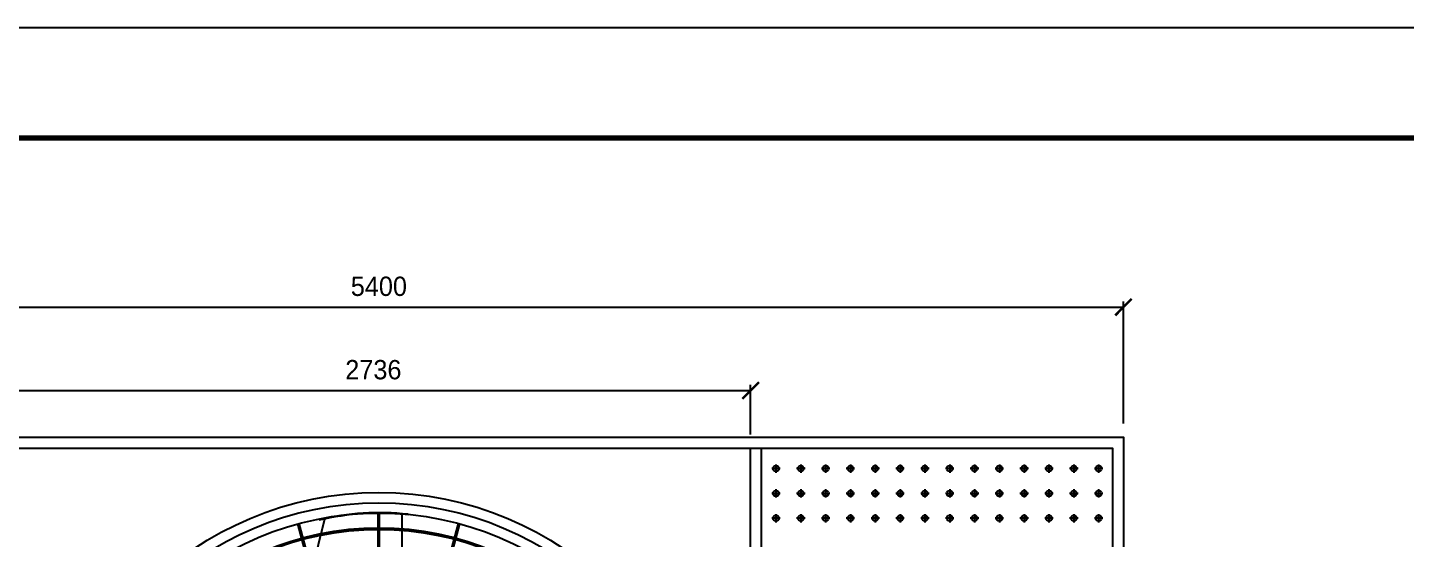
# Model space of a CAD drawing. Header units: millimetres. Extents: x 0 to 16815, y 0 to 11890.
# Drawn here: x 3411 to 8407, y 10039 to 11890 of the extents above; entities that cross this region are included whole.
import ezdxf

# ---------------------------------------------------------------- set-up
doc = ezdxf.new("R2010")
doc.units = ezdxf.units.MM
doc.linetypes.add('CENTER', pattern=[2, 1.25, -0.25, 0.25, -0.25])
doc.layers.get('DEFPOINTS').update_dxf_attribs({"color": 143})
for name, color, linetype in [('CENTER', 1, 'CENTER'), ('LINE', 7, 'Continuous'), ('냉각탑_dim', 1, 'Continuous'), ('냉각탑_form', 1, 'Continuous')]:
    doc.layers.add(name, color=color, linetype=linetype)
doc.styles.add('HY울릉도L', font='')
doc.styles.get('HY울릉도L').set_extended_font_data('HY울릉도L')
doc.dimstyles.new('성지DIM', dxfattribs={"dimtxt": 3.5, "dimasz": 3, "dimexe": 1, "dimexo": 2.5, "dimgap": 2, "dimtad": 1, "dimdec": 0, "dimzin": 3, "dimdsep": 46, "dimtxsty": 'HY울릉도L', "dimblk": 'ARCHTICK', "dimcen": -2, "dimclrd": 256, "dimclre": 256, "dimclrt": 7, "dimadec": 0, "dimazin": 0, "dimtfac": 1, "dimtdec": 0, "dimtofl": 0, "dimtmove": 0, "dimatfit": 3, "dimfxl": 0, "dimtolj": 1, "dimtzin": 0, "dimlwe": -1, "dimarcsym": 0})

# ---------------------------------------------------------------- blocks, each defined once
blk = doc.blocks.new('냉각탑form')
at = {"layer": 'DEFPOINTS'}
blk.add_lwpolyline([(0, 297.07), (420.1, 297.07), (420.1, 0), (0, 0)], close=True, dxfattribs=at)
at = {"layer": '냉각탑_form', "const_width": 0.5}
blk.add_lwpolyline([(10, 287.07), (10, 10), (410.1, 10), (410.1, 287.07)], close=True, dxfattribs=at)
blk = doc.blocks.new('_ArchTick')
at = {"color": 0, "linetype": 'ByBlock', "const_width": 0.15}
blk.add_lwpolyline([(-0.5, -0.5), (0.5, 0.5)], dxfattribs=at)
blk = doc.blocks.new('*D21')
at = {"layer": 'DEFPOINTS', "color": 0, "transparency": 16777216}
for p in [(7384.8, 10877.5), (1984.8, 10406.3), (7384.8, 10406.3)]:
    blk.add_point(p, dxfattribs=at)
at = {"layer": '냉각탑_dim', "transparency": 16777216}
for p, q in [((1984.8, 10456.3), (1984.8, 10897.5)), ((7384.8, 10456.3), (7384.8, 10897.5))]:
    blk.add_line(p, q, dxfattribs=at)
at = {"layer": '냉각탑_dim', "lineweight": -2, "transparency": 16777216}
blk.add_line((1984.8, 10877.5), (7384.8, 10877.5), dxfattribs=at)
at = {"layer": '냉각탑_dim', "lineweight": -2, "transparency": 16777216, "xscale": 60, "yscale": 60, "zscale": 60, "rotation": 180}
blk.add_blockref('_ArchTick', (1984.8, 10877.5), dxfattribs=at)
at = {"layer": '냉각탑_dim', "lineweight": -2, "transparency": 16777216, "xscale": 60, "yscale": 60, "zscale": 60}
blk.add_blockref('_ArchTick', (7384.8, 10877.5), dxfattribs=at)
at = {"layer": '냉각탑_dim', "color": 7, "transparency": 16777216, "insert": (4684.8, 10952.5), "char_height": 70, "attachment_point": 5, "style": 'HY울릉도L'}
blk.add_mtext('\\A1;5400', dxfattribs=at)
blk = doc.blocks.new('*D23')
at = {"layer": 'DEFPOINTS', "color": 0, "transparency": 16777216}
for p in [(6032.8, 10575.4), (3296.8, 10366.3), (6032.8, 10366.3)]:
    blk.add_point(p, dxfattribs=at)
at = {"layer": '냉각탑_dim', "transparency": 16777216}
for p, q in [((3296.8, 10416.3), (3296.8, 10595.4)), ((6032.8, 10416.3), (6032.8, 10595.4))]:
    blk.add_line(p, q, dxfattribs=at)
at = {"layer": '냉각탑_dim', "lineweight": -2, "transparency": 16777216}
blk.add_line((3296.8, 10575.4), (6032.8, 10575.4), dxfattribs=at)
at = {"layer": '냉각탑_dim', "lineweight": -2, "transparency": 16777216, "xscale": 60, "yscale": 60, "zscale": 60, "rotation": 180}
blk.add_blockref('_ArchTick', (3296.8, 10575.4), dxfattribs=at)
at = {"layer": '냉각탑_dim', "lineweight": -2, "transparency": 16777216, "xscale": 60, "yscale": 60, "zscale": 60}
blk.add_blockref('_ArchTick', (6032.8, 10575.4), dxfattribs=at)
at = {"layer": '냉각탑_dim', "color": 7, "transparency": 16777216, "insert": (4664.8, 10650.4), "char_height": 70, "attachment_point": 5, "style": 'HY울릉도L'}
blk.add_mtext('\\A1;2736', dxfattribs=at)

msp = doc.modelspace()

# ---------------------------------------------------------------- linework, layer by layer
at = {"color": 3}
for p, q in [((6032.8, 7646.3), (6032.8, 10366.3)), ((6072.8, 7646.3), (6072.8, 10366.3)), ((4672.2, 9064), (4396.3, 10093.7)), ((4682, 9065.3), (4682, 10131.3)), ((4687.6, 9065.3), (4687.6, 10131.3)), ((4697.3, 9064), (4973.2, 10093.7)), ((4666.8, 9062.5), (4390.9, 10092.2)), ((4702.8, 9062.5), (4978.7, 10092.2))]:
    msp.add_line(p, q, dxfattribs=at)
for points in [[(1984.8, 7606.3), (1984.8, 10406.3), (7384.8, 10406.3), (7384.8, 7606.3)], [(2024.8, 7646.3), (2024.8, 10366.3), (7344.8, 10366.3), (7344.8, 7646.3)]]:
    msp.add_lwpolyline(points, close=True, dxfattribs=at)
for centre in [(6124.8, 10292.5), (6214.8, 10292.5), (6304.8, 10292.5), (6394.8, 10292.5), (6484.8, 10292.5), (6574.8, 10292.5), (6664.8, 10292.5), (6754.8, 10292.5), (6844.8, 10292.5), (6934.8, 10292.5), (7024.8, 10292.5), (7114.8, 10292.5), (7204.8, 10292.5), (7294.8, 10292.5), (6124.8, 10202.5), (6214.8, 10202.5), (6304.8, 10202.5), (6394.8, 10202.5), (6484.8, 10202.5), (6574.8, 10202.5), (6664.8, 10202.5), (6754.8, 10202.5), (6844.8, 10202.5), (6934.8, 10202.5), (7024.8, 10202.5), (7114.8, 10202.5), (7204.8, 10202.5), (7294.8, 10202.5), (6124.8, 10112.5), (6214.8, 10112.5), (6304.8, 10112.5), (6394.8, 10112.5), (6484.8, 10112.5), (6574.8, 10112.5), (6664.8, 10112.5), (6754.8, 10112.5), (6844.8, 10112.5), (6934.8, 10112.5), (7024.8, 10112.5), (7114.8, 10112.5), (7204.8, 10112.5), (7294.8, 10112.5)]:
    msp.add_circle(centre, 10.6)
for radius in [1200, 1200, 1161.9, 1125]:
    msp.add_circle((4684.8, 9006.3), radius, dxfattribs=at)
at = {"color": 3, "ltscale": 5}
for radius in [1071.6, 1065.9]:
    msp.add_circle((4684.8, 9006.3), radius, dxfattribs=at)
at = {"layer": 'CENTER', "linetype": 'CENTER', "ltscale": 50}
for p, q in [((6124.8, 10307.8), (6124.8, 10277.2)), ((6124.8, 10304.3), (6124.8, 10280.8)), ((6214.8, 10307.8), (6214.8, 10277.2)), ((6214.8, 10304.3), (6214.8, 10280.8)), ((6304.8, 10307.8), (6304.8, 10277.2)), ((6304.8, 10304.3), (6304.8, 10280.8)), ((6394.8, 10307.8), (6394.8, 10277.2)), ((6394.8, 10304.3), (6394.8, 10280.8)), ((6484.8, 10307.8), (6484.8, 10277.2)), ((6484.8, 10304.3), (6484.8, 10280.8)), ((6574.8, 10307.8), (6574.8, 10277.2)), ((6574.8, 10304.3), (6574.8, 10280.8)), ((6664.8, 10307.8), (6664.8, 10277.2)), ((6664.8, 10304.3), (6664.8, 10280.8)), ((6754.8, 10307.8), (6754.8, 10277.2)), ((6754.8, 10304.3), (6754.8, 10280.8)), ((6844.8, 10307.8), (6844.8, 10277.2)), ((6844.8, 10304.3), (6844.8, 10280.8)), ((6934.8, 10307.8), (6934.8, 10277.2)), ((6934.8, 10304.3), (6934.8, 10280.8)), ((7024.8, 10307.8), (7024.8, 10277.2)), ((7024.8, 10304.3), (7024.8, 10280.8)), ((7114.8, 10307.8), (7114.8, 10277.2)), ((7114.8, 10304.3), (7114.8, 10280.8)), ((7204.8, 10307.8), (7204.8, 10277.2)), ((7204.8, 10304.3), (7204.8, 10280.8)), ((7294.8, 10307.8), (7294.8, 10277.2)), ((7294.8, 10304.3), (7294.8, 10280.8)), ((6140.1, 10292.5), (6109.5, 10292.5)), ((6113, 10292.5), (6136.6, 10292.5)), ((6136.6, 10292.5), (6113, 10292.5)), ((6113, 10292.5), (6136.6, 10292.5)), ((6230.1, 10292.5), (6199.5, 10292.5)), ((6203, 10292.5), (6226.6, 10292.5)), ((6226.6, 10292.5), (6203, 10292.5)), ((6203, 10292.5), (6226.6, 10292.5)), ((6320.1, 10292.5), (6289.5, 10292.5)), ((6293, 10292.5), (6316.6, 10292.5)), ((6316.6, 10292.5), (6293, 10292.5)), ((6293, 10292.5), (6316.6, 10292.5)), ((6410.1, 10292.5), (6379.5, 10292.5)), ((6383, 10292.5), (6406.6, 10292.5)), ((6406.6, 10292.5), (6383, 10292.5)), ((6383, 10292.5), (6406.6, 10292.5)), ((6500.1, 10292.5), (6469.5, 10292.5)), ((6473, 10292.5), (6496.6, 10292.5)), ((6496.6, 10292.5), (6473, 10292.5)), ((6473, 10292.5), (6496.6, 10292.5)), ((6590.1, 10292.5), (6559.5, 10292.5)), ((6563, 10292.5), (6586.6, 10292.5)), ((6586.6, 10292.5), (6563, 10292.5)), ((6563, 10292.5), (6586.6, 10292.5)), ((6680.1, 10292.5), (6649.5, 10292.5)), ((6653, 10292.5), (6676.6, 10292.5)), ((6676.6, 10292.5), (6653, 10292.5)), ((6653, 10292.5), (6676.6, 10292.5)), ((6770.1, 10292.5), (6739.5, 10292.5)), ((6743, 10292.5), (6766.6, 10292.5)), ((6766.6, 10292.5), (6743, 10292.5)), ((6743, 10292.5), (6766.6, 10292.5)), ((6860.1, 10292.5), (6829.5, 10292.5)), ((6833, 10292.5), (6856.6, 10292.5)), ((6856.6, 10292.5), (6833, 10292.5)), ((6833, 10292.5), (6856.6, 10292.5)), ((6950.1, 10292.5), (6919.5, 10292.5)), ((6923, 10292.5), (6946.6, 10292.5)), ((6946.6, 10292.5), (6923, 10292.5)), ((6923, 10292.5), (6946.6, 10292.5)), ((7040.1, 10292.5), (7009.5, 10292.5)), ((7013, 10292.5), (7036.6, 10292.5)), ((7036.6, 10292.5), (7013, 10292.5)), ((7013, 10292.5), (7036.6, 10292.5)), ((7130.1, 10292.5), (7099.5, 10292.5)), ((7103, 10292.5), (7126.6, 10292.5)), ((7126.6, 10292.5), (7103, 10292.5)), ((7103, 10292.5), (7126.6, 10292.5)), ((7220.1, 10292.5), (7189.5, 10292.5)), ((7193, 10292.5), (7216.6, 10292.5)), ((7216.6, 10292.5), (7193, 10292.5)), ((7193, 10292.5), (7216.6, 10292.5)), ((7310.1, 10292.5), (7279.5, 10292.5)), ((7283, 10292.5), (7306.6, 10292.5)), ((7306.6, 10292.5), (7283, 10292.5)), ((7283, 10292.5), (7306.6, 10292.5)), ((6140.1, 10202.5), (6109.5, 10202.5)), ((6113, 10202.5), (6136.6, 10202.5)), ((6136.6, 10202.5), (6113, 10202.5)), ((6113, 10202.5), (6136.6, 10202.5)), ((6124.8, 10217.8), (6124.8, 10187.2)), ((6124.8, 10214.3), (6124.8, 10190.8)), ((6230.1, 10202.5), (6199.5, 10202.5)), ((6203, 10202.5), (6226.6, 10202.5)), ((6226.6, 10202.5), (6203, 10202.5)), ((6203, 10202.5), (6226.6, 10202.5)), ((6214.8, 10217.8), (6214.8, 10187.2)), ((6214.8, 10214.3), (6214.8, 10190.8)), ((6320.1, 10202.5), (6289.5, 10202.5)), ((6293, 10202.5), (6316.6, 10202.5)), ((6316.6, 10202.5), (6293, 10202.5)), ((6293, 10202.5), (6316.6, 10202.5)), ((6304.8, 10217.8), (6304.8, 10187.2)), ((6304.8, 10214.3), (6304.8, 10190.8)), ((6410.1, 10202.5), (6379.5, 10202.5)), ((6383, 10202.5), (6406.6, 10202.5)), ((6406.6, 10202.5), (6383, 10202.5)), ((6383, 10202.5), (6406.6, 10202.5)), ((6394.8, 10217.8), (6394.8, 10187.2)), ((6394.8, 10214.3), (6394.8, 10190.8)), ((6500.1, 10202.5), (6469.5, 10202.5)), ((6473, 10202.5), (6496.6, 10202.5)), ((6496.6, 10202.5), (6473, 10202.5)), ((6473, 10202.5), (6496.6, 10202.5)), ((6484.8, 10217.8), (6484.8, 10187.2)), ((6484.8, 10214.3), (6484.8, 10190.8)), ((6590.1, 10202.5), (6559.5, 10202.5)), ((6563, 10202.5), (6586.6, 10202.5)), ((6586.6, 10202.5), (6563, 10202.5)), ((6563, 10202.5), (6586.6, 10202.5)), ((6574.8, 10217.8), (6574.8, 10187.2)), ((6574.8, 10214.3), (6574.8, 10190.8)), ((6680.1, 10202.5), (6649.5, 10202.5)), ((6653, 10202.5), (6676.6, 10202.5)), ((6676.6, 10202.5), (6653, 10202.5)), ((6653, 10202.5), (6676.6, 10202.5)), ((6664.8, 10217.8), (6664.8, 10187.2)), ((6664.8, 10214.3), (6664.8, 10190.8)), ((6770.1, 10202.5), (6739.5, 10202.5)), ((6743, 10202.5), (6766.6, 10202.5)), ((6766.6, 10202.5), (6743, 10202.5)), ((6743, 10202.5), (6766.6, 10202.5)), ((6754.8, 10217.8), (6754.8, 10187.2)), ((6754.8, 10214.3), (6754.8, 10190.8)), ((6860.1, 10202.5), (6829.5, 10202.5)), ((6833, 10202.5), (6856.6, 10202.5)), ((6856.6, 10202.5), (6833, 10202.5)), ((6833, 10202.5), (6856.6, 10202.5)), ((6844.8, 10217.8), (6844.8, 10187.2)), ((6844.8, 10214.3), (6844.8, 10190.8)), ((6950.1, 10202.5), (6919.5, 10202.5)), ((6923, 10202.5), (6946.6, 10202.5)), ((6946.6, 10202.5), (6923, 10202.5)), ((6923, 10202.5), (6946.6, 10202.5)), ((6934.8, 10217.8), (6934.8, 10187.2)), ((6934.8, 10214.3), (6934.8, 10190.8)), ((7040.1, 10202.5), (7009.5, 10202.5)), ((7013, 10202.5), (7036.6, 10202.5)), ((7036.6, 10202.5), (7013, 10202.5)), ((7013, 10202.5), (7036.6, 10202.5)), ((7024.8, 10217.8), (7024.8, 10187.2)), ((7024.8, 10214.3), (7024.8, 10190.8)), ((7130.1, 10202.5), (7099.5, 10202.5)), ((7103, 10202.5), (7126.6, 10202.5)), ((7126.6, 10202.5), (7103, 10202.5)), ((7103, 10202.5), (7126.6, 10202.5)), ((7114.8, 10217.8), (7114.8, 10187.2)), ((7114.8, 10214.3), (7114.8, 10190.8)), ((7220.1, 10202.5), (7189.5, 10202.5)), ((7193, 10202.5), (7216.6, 10202.5)), ((7216.6, 10202.5), (7193, 10202.5)), ((7193, 10202.5), (7216.6, 10202.5)), ((7204.8, 10217.8), (7204.8, 10187.2)), ((7204.8, 10214.3), (7204.8, 10190.8)), ((7310.1, 10202.5), (7279.5, 10202.5)), ((7283, 10202.5), (7306.6, 10202.5)), ((7306.6, 10202.5), (7283, 10202.5)), ((7283, 10202.5), (7306.6, 10202.5)), ((7294.8, 10217.8), (7294.8, 10187.2)), ((7294.8, 10214.3), (7294.8, 10190.8)), ((6140.1, 10112.5), (6109.5, 10112.5)), ((6113, 10112.5), (6136.6, 10112.5)), ((6136.6, 10112.5), (6113, 10112.5)), ((6113, 10112.5), (6136.6, 10112.5)), ((6124.8, 10127.8), (6124.8, 10097.2)), ((6124.8, 10124.3), (6124.8, 10100.8)), ((6230.1, 10112.5), (6199.5, 10112.5)), ((6203, 10112.5), (6226.6, 10112.5)), ((6226.6, 10112.5), (6203, 10112.5)), ((6203, 10112.5), (6226.6, 10112.5)), ((6214.8, 10127.8), (6214.8, 10097.2)), ((6214.8, 10124.3), (6214.8, 10100.8)), ((6320.1, 10112.5), (6289.5, 10112.5)), ((6293, 10112.5), (6316.6, 10112.5)), ((6316.6, 10112.5), (6293, 10112.5)), ((6293, 10112.5), (6316.6, 10112.5)), ((6304.8, 10127.8), (6304.8, 10097.2)), ((6304.8, 10124.3), (6304.8, 10100.8)), ((6410.1, 10112.5), (6379.5, 10112.5)), ((6383, 10112.5), (6406.6, 10112.5)), ((6406.6, 10112.5), (6383, 10112.5)), ((6383, 10112.5), (6406.6, 10112.5)), ((6394.8, 10127.8), (6394.8, 10097.2)), ((6394.8, 10124.3), (6394.8, 10100.8)), ((6500.1, 10112.5), (6469.5, 10112.5)), ((6473, 10112.5), (6496.6, 10112.5)), ((6496.6, 10112.5), (6473, 10112.5)), ((6473, 10112.5), (6496.6, 10112.5)), ((6484.8, 10127.8), (6484.8, 10097.2)), ((6484.8, 10124.3), (6484.8, 10100.8)), ((6590.1, 10112.5), (6559.5, 10112.5)), ((6563, 10112.5), (6586.6, 10112.5)), ((6586.6, 10112.5), (6563, 10112.5)), ((6563, 10112.5), (6586.6, 10112.5)), ((6574.8, 10127.8), (6574.8, 10097.2)), ((6574.8, 10124.3), (6574.8, 10100.8)), ((6680.1, 10112.5), (6649.5, 10112.5)), ((6653, 10112.5), (6676.6, 10112.5)), ((6676.6, 10112.5), (6653, 10112.5)), ((6653, 10112.5), (6676.6, 10112.5)), ((6664.8, 10127.8), (6664.8, 10097.2)), ((6664.8, 10124.3), (6664.8, 10100.8)), ((6770.1, 10112.5), (6739.5, 10112.5)), ((6743, 10112.5), (6766.6, 10112.5)), ((6766.6, 10112.5), (6743, 10112.5)), ((6743, 10112.5), (6766.6, 10112.5)), ((6754.8, 10127.8), (6754.8, 10097.2)), ((6754.8, 10124.3), (6754.8, 10100.8)), ((6860.1, 10112.5), (6829.5, 10112.5)), ((6833, 10112.5), (6856.6, 10112.5)), ((6856.6, 10112.5), (6833, 10112.5)), ((6833, 10112.5), (6856.6, 10112.5)), ((6844.8, 10127.8), (6844.8, 10097.2)), ((6844.8, 10124.3), (6844.8, 10100.8)), ((6950.1, 10112.5), (6919.5, 10112.5)), ((6923, 10112.5), (6946.6, 10112.5)), ((6946.6, 10112.5), (6923, 10112.5)), ((6923, 10112.5), (6946.6, 10112.5)), ((6934.8, 10127.8), (6934.8, 10097.2)), ((6934.8, 10124.3), (6934.8, 10100.8)), ((7040.1, 10112.5), (7009.5, 10112.5)), ((7013, 10112.5), (7036.6, 10112.5)), ((7036.6, 10112.5), (7013, 10112.5)), ((7013, 10112.5), (7036.6, 10112.5)), ((7024.8, 10127.8), (7024.8, 10097.2)), ((7024.8, 10124.3), (7024.8, 10100.8)), ((7130.1, 10112.5), (7099.5, 10112.5)), ((7103, 10112.5), (7126.6, 10112.5)), ((7126.6, 10112.5), (7103, 10112.5)), ((7103, 10112.5), (7126.6, 10112.5)), ((7114.8, 10127.8), (7114.8, 10097.2)), ((7114.8, 10124.3), (7114.8, 10100.8)), ((7220.1, 10112.5), (7189.5, 10112.5)), ((7193, 10112.5), (7216.6, 10112.5)), ((7216.6, 10112.5), (7193, 10112.5)), ((7193, 10112.5), (7216.6, 10112.5)), ((7204.8, 10127.8), (7204.8, 10097.2)), ((7204.8, 10124.3), (7204.8, 10100.8)), ((7310.1, 10112.5), (7279.5, 10112.5)), ((7283, 10112.5), (7306.6, 10112.5)), ((7306.6, 10112.5), (7283, 10112.5)), ((7283, 10112.5), (7306.6, 10112.5)), ((7294.8, 10127.8), (7294.8, 10097.2)), ((7294.8, 10124.3), (7294.8, 10100.8))]:
    msp.add_line(p, q, dxfattribs=at)
at = {"layer": 'LINE', "color": 3}
for p, q in [((4408.4, 9785.8), (4489.3, 10110.2)), ((4767.5, 10127.1), (4767.5, 9275.3))]:
    msp.add_line(p, q, dxfattribs=at)
for radius, start, end in [(937.5, 83.5007, 103.4595), (935.6, 83.4876, 103.487)]:
    msp.add_arc((4684.8, 9195.2), radius, start, end, dxfattribs=at)

# ---------------------------------------------------------------- block references
at = {"layer": '냉각탑_form', "xscale": 40.02539682539683, "yscale": 40.02539682539683, "zscale": 40.02539682539683}
msp.add_blockref('냉각탑form', (0, 0), dxfattribs=at)

# ---------------------------------------------------------------- dimensions: what is measured, and where the dimension line sits
at = {"layer": '냉각탑_dim'}
for base, p1, p2, picture, middle in [((7384.8, 10877.5), (1984.8, 10406.3), (7384.8, 10406.3), '*D21', (4684.8, 10952.5)), ((6032.8, 10575.4), (3296.8, 10366.3), (6032.8, 10366.3), '*D23', (4664.8, 10650.4))]:
    dim = msp.add_linear_dim(base=base, p1=p1, p2=p2, dimstyle='성지DIM', override={"dimscale": 20, "dimtmove": 2}, dxfattribs=at)
    dim.commit()
    dim.dimension.update_dxf_attribs({"geometry": picture, "text_midpoint": middle})

doc.saveas('drawing.dxf')
